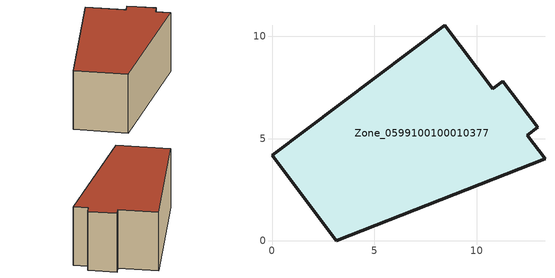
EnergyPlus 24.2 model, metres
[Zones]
Zone_0599100100010377
 floor ground (C_G): 10.78,7.43 11.28,7.81 12.98,5.55 12.47,5.16 13.34,4.01 3.14,0 0,4.19 8.44,10.55 z0
 wall outside (C_F): 12.47,5.16 12.98,5.55 11.28,7.81 10.78,7.43 8.44,10.55 0,4.19 3.14,0 13.34,4.01 12.47,5.16 z0:6.78
 roof outside (C_R): 10.78,7.43 8.44,10.55 0,4.19 3.14,0 13.34,4.01 12.47,5.16 12.98,5.55 11.28,7.81 z6.78
[BUILDING]
Pand.0599100100010377: North Axis=0; Terrain=City; Loads Convergence Tolerance Value=0.04; Temperature Convergence Tolerance Value=0.4; Solar Distribution=FullExterior; Maximum Number of Warmup Days=25; Minimum Number of Warmup Days=1
[Site:Location]
Rotterdam.The.Hague.AP_ZH_NLD Design_Conditions: Latitude=51.96; Longitude=4.45; Time Zone=1; Elevation=-4.5
[SITE:GROUNDTEMPERATURE:BUILDINGSURFACE]
18, 18, 18, 18, 18, 18, 18, 18, 18, 18, 18, 18
[MATERIAL] Thermal Absorptance=0.9; Solar Absorptance=0.7; Visible Absorptance=0.7
Name | Roughness | Thickness | Conductivity | Density | Specific Heat
G.TC.2015-2018 | MediumSmooth | 0.15 | 0.0428571 | 540 | 1210
F.TC.2015-2018 | Rough | 0.3 | 0.0666667 | 1920 | 840
R.TC.2015-2018 | MediumRough | 0.2 | 0.0333333 | 1500 | 1000
[CONSTRUCTION]
C_G: G.TC.2015-2018
C_F: F.TC.2015-2018
C_R: R.TC.2015-2018
[ZONE]
Zone_0599100100010377: Type=1; Multiplier=1; Ceiling Height=Autocalculate; Volume=Autocalculate; Floor Area=autocalculate; Part of Total Floor Area=Yes
[ZONEINFILTRATION:DESIGNFLOWRATE]
Infil_Zone_0599100100010377: Zone or ZoneList or Space or SpaceList=Zone_0599100100010377; Schedule=AlwaysOn; Design Flow Rate Calculation Method=Flow/Area; Flow Rate per Floor Area=0.0015; Constant Term Coefficient=1; Temperature Term Coefficient=0; Velocity Term Coefficient=0; Velocity Squared Term Coefficient=0
[HVACTEMPLATE:ZONE:IDEALLOADSAIRSYSTEM]
Zone_0599100100010377: Maximum Heating Supply Air Temperature=50; Minimum Cooling Supply Air Temperature=13; Maximum Heating Supply Air Humidity Ratio=0.0156; Minimum Cooling Supply Air Humidity Ratio=0.0077; Heating Limit=NoLimit; Cooling Limit=NoLimit; Dehumidification Control Type=ConstantSensibleHeatRatio; Cooling Sensible Heat Ratio=0.7; Dehumidification Setpoint=60; Humidification Control Type=None; Humidification Setpoint=30; Outdoor Air Method=None; Outdoor Air Flow Rate per Person=0.00944; Outdoor Air Flow Rate per Zone Floor Area=0; Outdoor Air Flow Rate per Zone=0; Demand Controlled Ventilation Type=None; Outdoor Air Economizer Type=NoEconomizer; Heat Recovery Type=None; Sensible Heat Recovery Effectiveness=0.7; Latent Heat Recovery Effectiveness=0.65
[ZONECONTROL:THERMOSTAT]
ThermostatControl_Zone_0599100100010377: Zone or ZoneList=Zone_0599100100010377; Control Type Schedule=DualSetpointControlType; Control 1=Thermostat_Zone_0599100100010377; Temperature Difference Between Cutout And Setpoint=0
[THERMOSTATSETPOINT:DUALSETPOINT]
Thermostat_Zone_0599100100010377: Heating Setpoint Temperature Schedule=HeatingSetpoint_Zone_0599100100010377; Cooling Setpoint Temperature Schedule=CoolingSetpoint_Zone_0599100100010377
[SCHEDULE:COMPACT]
HeatingSetpoint_Zone_0599100100010377: Through: 12/31, For: AllDays, Until: 24:00, 21
CoolingSetpoint_Zone_0599100100010377: Through: 12/31, For: AllDays, Until: 24:00, 24
DualSetpointControlType: Through: 12/31, For: AllDays, Until: 24:00, 4
AlwaysOn: Through: 12/31, For: AllDays, Until: 24:00, 1
